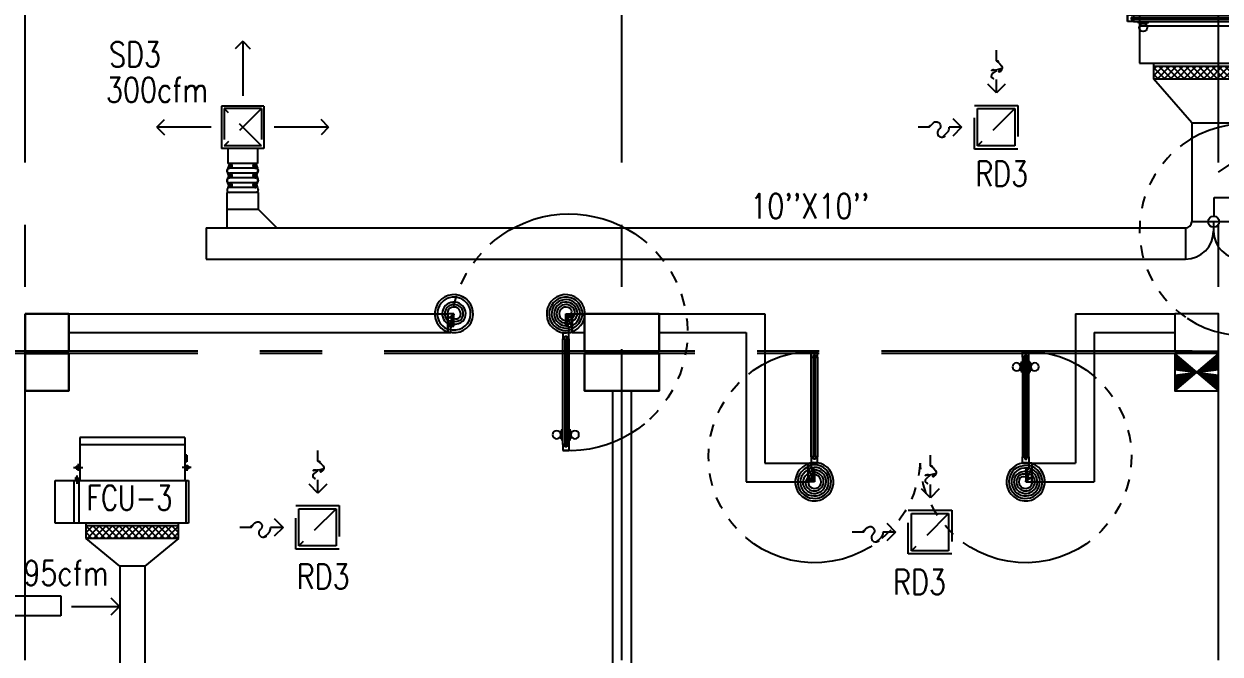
# Model space of a CAD drawing. Extents: x 417866029 to 417866302, y 43498045 to 43498122.
# Drawn here: x 417866053.41 to 417866063.04, y 43498076.55 to 43498081.62 of the extents above; entities that cross this region are included whole.
import ezdxf

# ---------------------------------------------------------------- set-up
doc = ezdxf.new("R2010")
doc.units = 0
doc.header["$MEASUREMENT"] = 0
doc.linetypes.add('CENTERX2', pattern=[4, 2.5, -0.5, 0.5, -0.5])
doc.linetypes.add('HIDDEN', pattern=[0.375, 0.25, -0.125])
doc.layers.get('0').update_dxf_attribs({"linetype": 'CONTINUOUS'})
for name, color, linetype in [('AXES', 11, 'CENTERX2'), ('COL', 7, 'CONTINUOUS'), ('DOOR', 9, 'CONTINUOUS'), ('DUCT', 6, 'CONTINUOUS'), ('FCU', 6, 'CONTINUOUS'), ('HAT', 11, 'CONTINUOUS'), ('M-AC-FLEX', 7, 'CONTINUOUS'), ('M-EGU.', 2, 'CONTINUOUS'), ('M-TEXT', 2, 'CONTINUOUS'), ('WALL', 9, 'CONTINUOUS')]:
    doc.layers.add(name, color=color, linetype=linetype)
doc.styles.add('ROMANS', font='ROMANS.shx', dxfattribs={"width": 0.6})

# ---------------------------------------------------------------- blocks, each defined once
blk = doc.blocks.new('A$C272A55A0')
at = {"layer": 'DOOR', "color": 0, "linetype": 'ByBlock'}
for p, q in [((-0.0001203324354719371, 900.3541752648598), (-0.0001203324500238523, 1050.354175264831)), ((49.99987966756453, 1050.354175264918), (-0.0001203324354719371, 1050.354175264918)), ((49.99987966756453, 950.354175264918), (49.99987966756453, 1050.354175264918)), ((1749.999879667535, 950.354175264918), (1749.999879667535, 1050.354175264918)), ((1749.999879667535, 1050.354175264918), (1799.999879667535, 1050.354175264918)), ((1799.999879667535, 1050.354175264918), (1799.999879667535, 900.354175264918)), ((-0.0001203324354719371, 900.354175264918), (24.99987966756453, 900.354175264918)), ((24.99987966756453, 950.354175264918), (49.99987966756453, 950.354175264918)), ((24.99987966756453, 900.354175264918), (24.99987966756453, 950.354175264918)), ((74.99987966756453, 900.354175264918), (24.99987966756453, 900.354175264918)), ((24.99987966756453, 850.354175264918), (24.99987966756453, 900.354175264918)), ((57.99987966756453, 870.354175264918), (41.99987966756453, 870.354175264918)), ((41.99987966756453, 870.354175264918), (41.99987966756453, 850.354175264918)), ((57.99987966756453, 850.354175264918), (57.99987966756453, 870.354175264918)), ((74.99987966756453, 900.354175264918), (74.99987966756453, 850.354175264918)), ((1724.999879667535, 900.354175264918), (1774.999879667535, 900.354175264918)), ((1724.999879667535, 900.354175264918), (1724.999879667535, 850.354175264918)), ((1741.999879667535, 870.354175264918), (1757.999879667535, 870.354175264918)), ((1741.999879667535, 850.354175264918), (1741.999879667535, 870.354175264918)), ((1774.999879667535, 950.354175264918), (1749.999879667535, 950.354175264918)), ((1757.999879667535, 870.354175264918), (1757.999879667535, 850.354175264918)), ((1774.999879667535, 900.354175264918), (1774.999879667535, 950.354175264918)), ((1799.999879667535, 900.354175264918), (1774.999879667535, 900.354175264918)), ((1774.999879667535, 850.354175264918), (1774.999879667535, 900.354175264918)), ((41.99987966756453, 850.354175264918), (24.99987966756453, 850.354175264918)), ((74.99987966756453, 850.354175264918), (57.99987966756453, 850.354175264918)), ((1724.999879667535, 850.354175264918), (1741.999879667535, 850.354175264918)), ((1757.999879667535, 850.354175264918), (1774.999879667535, 850.354175264918)), ((1717.799879667495, 160.1117180435103), (1708.799879667495, 160.1117180435103)), ((1708.799879667495, 95.31171804352198), (1708.799879667495, 160.1117180435103)), ((1724.999879667535, 172.7117180435162), (1717.799879667495, 172.7117180435162)), ((1717.799879667495, 172.7117180435162), (1717.799879667495, 82.71171804351616)), ((1717.799879667495, 95.31171804352198), (1717.799879667495, 160.1117180435103)), ((1774.999879667535, 172.7117180435162), (1782.199879667576, 172.7117180435162)), ((1782.199879667576, 172.7117180435162), (1782.199879667576, 82.71171804351616)), ((1782.199879667576, 160.1117180435103), (1791.199879667576, 160.1117180435103)), ((1782.199879667576, 95.31171804352198), (1782.199879667576, 160.1117180435103)), ((1791.199879667576, 95.31171804352198), (1791.199879667576, 160.1117180435103)), ((24.99987966756453, 50.35417526491801), (41.99987966753542, 50.35417526491801)), ((24.99987966756453, 50.35417526491801), (24.99987966756453, 0.3541752649180125)), ((24.99987966756453, 0.3541752649180125), (74.99987966756453, 0.3541752649180125)), ((74.99987966756453, 0.3541752649180125), (24.99987966756453, 0.3541752649180125)), ((41.99987966753542, 50.35417526491801), (41.99987966753542, 30.35417526491801)), ((41.99987966756453, 30.35417526491801), (57.99987966756453, 30.35417526491801)), ((57.99987966756453, 50.35417526491801), (74.99987966756453, 50.35417526491801)), ((57.99987966756453, 50.35417526491801), (57.99987966756453, 30.35417526491801)), ((74.99987966756453, 50.35417526491801), (74.99987966704066, 0.3541752648889087)), ((1717.799879667495, 95.31171804352198), (1708.799879667495, 95.31171804352198)), ((1724.999879667535, 82.71171804351616), (1717.799879667495, 82.71171804351616)), ((1741.999879667535, 50.35417526491801), (1724.999879667535, 50.35417526491801)), ((1724.999879667535, 50.35417526491801), (1724.999879668059, 0.3541752648889087)), ((1774.999879667535, 0.3541752649180125), (1724.999879667535, 0.3541752649180125)), ((1724.999879667535, 0.3541752649180125), (1774.999879667535, 0.3541752649180125)), ((1741.999879667535, 50.35417526491801), (1741.999879667535, 30.35417526491801)), ((1757.999879667535, 30.35417526491801), (1741.999879667535, 30.35417526491801)), ((1774.999879667535, 50.35417526491801), (1757.999879667565, 50.35417526491801)), ((1757.999879667565, 50.35417526491801), (1757.999879667565, 30.35417526491801)), ((1774.999879667535, 82.71171804351616), (1782.199879667576, 82.71171804351616)), ((1774.999879667535, 50.35417526491801), (1774.999879667535, 0.3541752649180125)), ((1782.199879667576, 95.31171804352198), (1791.199879667576, 95.31171804352198))]:
    blk.add_line(p, q, dxfattribs=at)
at = {"layer": 'DOOR', "color": 9, "linetype": 'ByBlock'}
for p, q in [((49.99987966756453, 1050.354175264918), (-0.0001203324354719371, 1010.208440949064)), ((49.99987966756453, 1050.354175264918), (-0.0001203324354719371, 936.6442452724732)), ((49.99987966756453, 1050.354175264918), (36.64259362407029, 950.354175264918)), ((1749.999879667535, 1050.354175264918), (1799.999879667535, 1010.208440949064)), ((1749.999879667535, 1050.354175264918), (1799.999879667535, 936.6442452724732)), ((1749.999879667535, 1050.354175264918), (1763.35716571103, 950.354175264918))]:
    blk.add_line(p, q, dxfattribs=at)
at = {"layer": 'DOOR', "linetype": 'ByBlock'}
for p, q in [((24.99987966756453, 850.354175264918), (24.99987966756453, 50.35417526491801)), ((41.99987966756453, 850.354175264918), (41.99987966753542, 50.35417526491801)), ((57.99987966756453, 850.354175264918), (57.99987966756453, 50.35417526491801)), ((74.99987966756453, 50.35417526491801), (74.99987966756453, 850.354175264918)), ((1724.999879667535, 50.35417526491801), (1724.999879667535, 850.354175264918)), ((1741.999879667535, 850.354175264918), (1741.999879667535, 50.35417526491801)), ((1757.999879667535, 850.354175264918), (1757.999879667565, 50.35417526491801)), ((1774.999879667535, 850.354175264918), (1774.999879667535, 50.35417526491801))]:
    blk.add_line(p, q, dxfattribs=at)
at = {"layer": 'DOOR', "color": 0, "linetype": 'ByBlock'}
for centre in [(1676.468935452576, 127.7117180435162), (1823.530823882553, 127.7117180435162)]:
    blk.add_circle(centre, 32.39999999998526, dxfattribs=at)
at = {"layer": 'DOOR', "color": 9, "linetype": 'ByBlock'}
for centre, radius, start, end in [((49.99987966756453, 1050.354175264918), 54.40195781277725, 203.2073828919769, 270), ((49.99987966756453, 1050.354175264918), 74.40195781277725, 227.7764264168309, 270), ((49.99987966756453, 1050.354175264918), 94.40195781277725, 238.0181880330829, 270), ((49.99987966756453, 1050.354175264918), 34.40195781277725, 180, 270), ((49.99987966756453, 1050.354175264918), 14.40195781277725, 180, 270), ((1749.999879667535, 1050.354175264918), 14.40195781277725, 270, 0), ((1749.999879667535, 1050.354175264918), 34.40195781277725, 270, 0), ((1749.999879667535, 1050.354175264918), 54.40195781277725, 270, 336.7926171080232), ((1749.999879667535, 1050.354175264918), 74.40195781277725, 270, 312.2235735831691), ((1749.999879667535, 1050.354175264918), 94.40195781277725, 270, 301.9818119669171), ((49.99987966756453, 1050.354175264918), 114.4019578127773, 244.083841882062, 257.3774258712915), ((49.99987966756453, 1050.354175264918), 134.4019578127773, 248.1598493930308, 259.2800236451595), ((49.99987966756453, 1050.354175264918), 154.4019578127773, 251.1052885492919, 256.2857707775486), ((1749.999879667535, 1050.354175264918), 114.4019578127773, 282.6225741287084, 295.916158117938), ((1749.999879667535, 1050.354175264918), 134.4019578127773, 280.7199763548405, 291.8401506069692), ((1749.999879667535, 1050.354175264918), 154.4019578127773, 283.7142292224514, 288.8947114507081)]:
    blk.add_arc(centre, radius, start, end, dxfattribs=at)
at = {"layer": 'DOOR', "linetype": 'HIDDEN', "ltscale": 0.5}
for centre, radius, start, end in [((49.99987966756453, 851.395841931575), 851.4087845464003, 268.3173765331032, 3.296482377102192), ((1749.999879667521, 851.3958419315459), 851.4087845463584, 176.7035176228957, 271.6826234668978)]:
    blk.add_arc(centre, radius, start, end, dxfattribs=at)
at = {"layer": 'WALL', "linetype": 'ByBlock'}
blk.add_line((1799.999879667565, 900.3541752650344), (1799.99987966755, 1050.354175265005), dxfattribs=at)
blk = doc.blocks.new('DOOR-10')
at = {"layer": 'DOOR', "color": 0, "linetype": 'ByBlock'}
for p, q in [((-25.69739139656303, 1099.999999999069), (-75.69739139656303, 1099.999999999069)), ((-75.69739139656303, 1099.999999999069), (-25.69739139656303, 1099.999999999069)), ((-75.69739139656303, 1049.999999999069), (-75.69739139603917, 1099.999999999098)), ((-42.69739139656303, 1069.999999999069), (-58.69739139656303, 1069.999999999069)), ((-58.69739139656303, 1049.999999999069), (-58.69739139656303, 1069.999999999069)), ((-42.69739139656303, 1049.999999999069), (-42.69739139656303, 1069.999999999069)), ((-25.69739139656303, 1049.999999999069), (-25.69739139656303, 1099.999999999069)), ((-82.89739139663288, 1005.042457220465), (-91.89739139663288, 1005.042457220465)), ((-91.89739139663288, 1005.042457220465), (-91.89739139663288, 940.2424572204764)), ((-75.69739139656303, 1017.642457220471), (-82.89739139663288, 1017.642457220471)), ((-82.89739139663288, 927.6424572204705), (-82.89739139663288, 1017.642457220471)), ((-82.89739139663288, 1005.042457220465), (-82.89739139663288, 940.2424572204764)), ((-58.69739139656303, 1049.999999999069), (-75.69739139656303, 1049.999999999069)), ((-25.69739139656303, 1049.999999999069), (-42.69739139656303, 1049.999999999069)), ((-25.69739139656303, 1017.642457220471), (-18.49739139649319, 1017.642457220471)), ((-18.49739139649319, 927.6424572204705), (-18.49739139649319, 1017.642457220471)), ((-18.49739139649319, 1005.042457220465), (-9.497391396493185, 1005.042457220465)), ((-18.49739139649319, 1005.042457220465), (-18.49739139649319, 940.2424572204764)), ((-9.497391396493185, 1005.042457220465), (-9.497391396493185, 940.2424572204764)), ((-82.89739139663288, 940.2424572204764), (-91.89739139663288, 940.2424572204764)), ((-75.69739139656303, 927.6424572204705), (-82.89739139663288, 927.6424572204705)), ((-25.69739139656303, 927.6424572204705), (-18.49739139649319, 927.6424572204705)), ((-18.49739139649319, 940.2424572204764), (-9.497391396493185, 940.2424572204764)), ((-75.69739139534067, 200), (-58.69739139534067, 200)), ((-75.69739139534067, 150), (-75.69739139534067, 200)), ((-58.69739139534067, 200), (-58.69739139534067, 180)), ((-42.69739139534067, 200), (-25.69739139534067, 200)), ((-42.69739139534067, 180), (-42.69739139534067, 200)), ((-25.69739139534067, 200), (-25.69739139534067, 150)), ((-1000.697391395341, 0), (-1000.697391395341, 150)), ((-1000.697391395341, 150), (-975.6973913953407, 150)), ((-1000.697391395341, 150), (-1000.697391395341, 0)), ((-975.6973913953407, 150), (-975.6973913953407, 100)), ((-975.6973913953407, 100), (-950.6973913953407, 100)), ((-950.6973913953407, 100), (-950.6973913953407, 0)), ((-75.69739139534067, 150), (-25.69739139534067, 150)), ((-58.69739139534067, 180), (-42.69739139534067, 180)), ((-50.69739139534067, 100), (-50.69739139534067, 0)), ((-25.69739139534067, 100), (-50.69739139534067, 100)), ((-0.6973913953406736, 150), (-25.69739139534067, 150)), ((-25.69739139534067, 150), (-25.69739139534067, 100)), ((-950.6973913953407, 0), (-1000.697391395341, 0)), ((-50.69739139534067, 0), (-0.6973913953406736, 0))]:
    blk.add_line(p, q, dxfattribs=at)
at = {"layer": 'DOOR', "linetype": 'ByBlock'}
for p, q in [((-75.69739139656303, 1049.999999999069), (-75.69739139534067, 200)), ((-58.69739139534067, 200), (-58.69739139656303, 1049.999999999069)), ((-42.69739139534067, 200), (-42.69739139656303, 1049.999999999069)), ((-25.69739139534067, 200), (-25.69739139656303, 1049.999999999069))]:
    blk.add_line(p, q, dxfattribs=at)
at = {"layer": 'DOOR', "color": 9, "linetype": 'ByBlock'}
for p, q in [((-950.6973913953407, 0), (-1000.697391395341, 113.7099299924448)), ((-950.6973913953407, 0), (-964.0546774388058, 100)), ((-50.69739139534067, 0), (-0.6973913953406736, 113.7099299924448)), ((-50.69739139534067, 0), (-37.34010535187554, 100)), ((-0.6973913953406736, 0), (-0.6973913953406736, 150)), ((-950.6973913953407, 0), (-1000.697391395341, 40.1457343158545)), ((-50.69739139534067, 0), (-0.6973913953406736, 40.1457343158545))]:
    blk.add_line(p, q, dxfattribs=at)
at = {"layer": 'DOOR', "color": 0, "linetype": 'ByBlock'}
for centre in [(-124.2283356115222, 972.6424572204705), (22.83355281845434, 972.6424572204705)]:
    blk.add_circle(centre, 32.39999999998526, dxfattribs=at)
at = {"layer": 'DOOR', "linetype": 'HIDDEN', "ltscale": 0.5}
blk.add_arc((-23.39897476031911, 149.138342134087), 952.2988064575108, 93.14815770431052, 179.9481576940245, dxfattribs=at)
at = {"layer": 'DOOR', "color": 9, "linetype": 'ByBlock'}
for centre, radius, start, end in [((-950.6973913953407, 0), 154.4019578127773, 103.7142292212167, 108.8947114515936), ((-950.6973913953407, 0), 134.4019578127773, 100.7199763555959, 111.8401506085482), ((-50.69739139534067, 0), 134.4019578127773, 68.15984939145177, 79.28002364440412), ((-50.69739139534067, 0), 114.4019578127773, 64.0838418833441, 77.3774258719247), ((-50.69739139534067, 0), 154.4019578127773, 71.10528854840643, 76.28577077878333), ((-950.6973913953407, 0), 94.40195781277725, 90, 121.981811965689), ((-950.6973913953407, 0), 74.40195781277725, 90, 132.2235735847074), ((-950.6973913953407, 0), 54.40195781277725, 90, 156.7926171089788), ((-950.6973913953407, 0), 34.40195781277725, 90, 180), ((-950.6973913953407, 0), 14.40195781277725, 90, 180), ((-50.69739139534067, 0), 94.40195781277725, 58.01818803431096, 90), ((-50.69739139534067, 0), 74.40195781277725, 47.7764264152926, 90), ((-50.69739139534067, 0), 54.40195781277725, 23.20738289102122, 90), ((-50.69739139534067, 0), 34.40195781277725, 0, 90), ((-50.69739139534067, 0), 14.40195781277725, 0, 90)]:
    blk.add_arc(centre, radius, start, end, dxfattribs=at)
blk = doc.blocks.new('fe-door')
at = {"layer": 'DOOR', "color": 0, "linetype": 'ByBlock'}
for p, q in [((-899.9999999998836, 1774.999999999971), (-899.9999999998836, 1724.999999999971)), ((-899.9999999998836, 1724.999999999971), (-899.9999999998836, 1774.999999999971)), ((-849.9999999998836, 1774.999999999971), (-899.9999999998836, 1774.999999999971)), ((-869.9999999998836, 1757.999999999971), (-869.9999999998836, 1741.999999999971)), ((-849.9999999998836, 1758), (-869.9999999998836, 1758)), ((-849.9999999998836, 1741.999999999971), (-869.9999999998836, 1741.999999999971)), ((-849.9999999998836, 1774.999999999971), (-849.9999999998836, 1758)), ((-849.9999999998836, 1741.999999999971), (-849.9999999998836, 1724.999999999971)), ((-817.6424572212854, 1774.999999999971), (-817.6424572212854, 1782.200000000012)), ((-727.6424572212854, 1782.200000000012), (-817.6424572212854, 1782.200000000012)), ((-805.0424572213087, 1782.200000000012), (-805.0424572213087, 1791.200000000012)), ((-805.0424572213087, 1791.200000000012), (-740.2424572213204, 1791.200000000012)), ((-805.0424572213087, 1782.200000000012), (-740.2424572213204, 1782.200000000012)), ((-740.2424572213204, 1782.200000000012), (-740.2424572213204, 1791.200000000012)), ((-727.6424572212854, 1774.999999999971), (-727.6424572212854, 1782.200000000012)), ((-49.99999999988358, 1757.999999999971), (-49.99999999988358, 1774.999999999971)), ((-49.99999999988358, 1774.999999999971), (1.164153218269348e-10, 1774.999999999971)), ((-29.99999999988358, 1757.999999999971), (-49.99999999988358, 1757.999999999971)), ((-49.99999999988358, 1724.999999999971), (-49.99999999988358, 1741.999999999971)), ((-49.99999999988358, 1741.999999999971), (-29.99999999988358, 1741.999999999971)), ((-29.99999999988358, 1741.999999999971), (-29.99999999988358, 1757.999999999971)), ((150.0000000001164, 1799.999999999971), (1.164153218269348e-10, 1799.999999999971)), ((1.164153218269348e-10, 1799.999999999971), (1.164153218269348e-10, 1774.999999999971)), ((1.164153218269348e-10, 1724.999999999971), (1.164153218269348e-10, 1774.999999999971)), ((1.164153218269348e-10, 1774.999999999971), (150.0000000001164, 1774.999999999967)), ((150.0000000001164, 1774.999999999967), (150.0000000001164, 1799.999999999971)), ((-849.9999999998836, 1724.999999999971), (-899.9999999999418, 1725.000000000495)), ((-817.6424572212854, 1724.999999999971), (-817.6424572212854, 1717.79999999993)), ((-727.6424572212854, 1717.79999999993), (-817.6424572212854, 1717.79999999993)), ((-805.0424572213087, 1717.79999999993), (-805.0424572213087, 1708.79999999993)), ((-805.0424572213087, 1717.79999999993), (-740.2424572213204, 1717.79999999993)), ((-805.0424572213087, 1708.79999999993), (-740.2424572213204, 1708.79999999993)), ((-740.2424572213204, 1717.79999999993), (-740.2424572213204, 1708.79999999993)), ((-727.6424572212854, 1724.999999999971), (-727.6424572212854, 1717.79999999993)), ((1.164153218269348e-10, 1724.999999999971), (-49.99999999988358, 1724.999999999971)), ((1.164153218269348e-10, 75), (1.164153218269348e-10, 25)), ((1.164153218269348e-10, 75), (50.00000000011642, 75)), ((1.164153218269348e-10, 0), (1.164153218269348e-10, 25)), ((1.164153218269348e-10, 25), (50.00000000011642, 25)), ((150.0000000001164, 24.99999999999636), (1.164153218269348e-10, 25)), ((0, 0), (150, -1.455191522836685e-11)), ((30.00000000011642, 58), (30.00000000011642, 42)), ((50.00000000011642, 58), (30.00000000011642, 58)), ((30.00000000011642, 42), (50.00000000011642, 42)), ((50.00000000011642, 75), (50.00000000011642, 58)), ((50.00000000011642, 42), (50.00000000011642, 25)), ((150.0000000001164, 24.99999999999636), (150.0000000001164, 0)), ((850.0000000001164, 58), (850.0000000001164, 75)), ((850.0000000001164, 75), (900.0000000001746, 74.99999999947613)), ((850.0000000001164, 58), (870.0000000001164, 58)), ((850.0000000001164, 25), (850.0000000001164, 41.9999999999709)), ((850.0000000001164, 41.9999999999709), (870.0000000001164, 41.9999999999709)), ((850.0000000001164, 25), (900.0000000001164, 25)), ((870.0000000001164, 42), (870.0000000001164, 58)), ((900.0000000001164, 25), (900.0000000001164, 75)), ((900.0000000001164, 75), (900.0000000001164, 25))]:
    blk.add_line(p, q, dxfattribs=at)
at = {"layer": 'DOOR', "linetype": 'ByBlock'}
for p, q in [((-49.99999999988358, 1774.999999999971), (-849.9999999998836, 1774.999999999971)), ((-49.99999999988358, 1757.999999999971), (-849.9999999998836, 1758)), ((-49.99999999988358, 1741.999999999971), (-849.9999999998836, 1741.999999999971)), ((-849.9999999998836, 1724.999999999971), (-49.99999999988358, 1724.999999999971)), ((850.0000000001164, 75), (50.00000000011642, 75)), ((50.00000000011642, 58), (850.0000000001164, 58)), ((50.00000000011642, 42), (850.0000000001164, 41.9999999999709)), ((50.00000000011642, 25), (850.0000000001164, 25))]:
    blk.add_line(p, q, dxfattribs=at)
at = {"layer": 'DOOR', "color": 0, "linetype": 'ByBlock'}
for centre in [(-772.6424572212854, 1823.530944214988), (-772.6424572212854, 1676.469055785012)]:
    blk.add_circle(centre, 32.39999999998526, dxfattribs=at)
at = {"layer": 'DOOR', "linetype": 'HIDDEN', "ltscale": 0.5}
for centre, radius, start, end in [((-48.95833333325572, 1749.999999999956), 851.4087845463584, 178.317376533042, 273.2964823759968), ((48.95833333348855, 50), 851.4087845464003, 358.317376533042, 93.29648237599677)]:
    blk.add_arc(centre, radius, start, end, dxfattribs=at)
at = {"layer": 'WALL'}
for p, q in [((1.164153218269348e-10, 1799.999050980739), (149.9999999971478, 1799.999999999985)), ((1.164153218269348e-10, 0.0009490192023804411), (149.9999999971478, -1.455191522836685e-11))]:
    blk.add_line(p, q, dxfattribs=at)
at = {"layer": 'WALL', "linetype": 'ByBlock'}
blk.add_line((2.328306436538696e-10, 1800), (150.0000000001746, 1799.999999999985), dxfattribs=at)
blk = doc.blocks.new('*X39')
at = {"color": 0}
for p, q in [((-750.2433014437457, 2537.8032310737), (-672.2561432365363, 2615.790389280909)), ((-750.243301443746, 2590.836239662691), (-725.2891518255274, 2615.790389280909)), ((-659.6350886662223, 2515.790389280909), (-750.2433014437461, 2606.398602058433)), ((-719.2231346475452, 2515.790389280909), (-619.2231346475452, 2615.790389280909)), ((-606.6020800772312, 2515.790389280909), (-706.6020800772312, 2615.790389280909)), ((-666.190126058554, 2515.790389280909), (-566.1901260585541, 2615.790389280909)), ((-553.5690714882402, 2515.790389280909), (-653.5690714882402, 2615.790389280909)), ((-613.157117469563, 2515.790389280909), (-513.1571174695631, 2615.790389280909)), ((-500.5360628992491, 2515.790389280909), (-600.5360628992491, 2615.790389280909)), ((-560.124108880572, 2515.790389280909), (-460.124108880572, 2615.790389280909)), ((-447.5030543102581, 2515.790389280909), (-547.503054310258, 2615.790389280909)), ((-507.0911002915809, 2515.790389280909), (-407.0911002915809, 2615.790389280909)), ((-394.470045721267, 2515.790389280909), (-494.470045721267, 2615.790389280909)), ((-454.0580917025898, 2515.790389280909), (-354.0580917025898, 2615.790389280909)), ((-341.4370371322759, 2515.790389280909), (-441.4370371322759, 2615.790389280909)), ((-401.0250831135987, 2515.790389280909), (-301.0250831135988, 2615.790389280909)), ((-288.4040285432848, 2515.790389280909), (-388.4040285432848, 2615.790389280909)), ((-347.9920745246076, 2515.790389280909), (-247.9920745246077, 2615.790389280909)), ((-235.3710199542938, 2515.790389280909), (-335.3710199542938, 2615.790389280909)), ((-294.9590659356166, 2515.790389280909), (-194.9590659356166, 2615.790389280909)), ((-182.3380113653027, 2515.790389280909), (-282.3380113653027, 2615.790389280909)), ((-241.9260573466255, 2515.790389280909), (-141.9260573466256, 2615.790389280909)), ((-129.3050027763116, 2515.790389280909), (-229.3050027763116, 2615.790389280909)), ((-188.8930487576345, 2515.790389280909), (-88.89304875763449, 2615.790389280909)), ((-76.27199418732056, 2515.790389280909), (-176.2719941873206, 2615.790389280909)), ((-135.8600401686434, 2515.790389280909), (-35.86004016864342, 2615.790389280909)), ((-23.23898559832949, 2515.790389280909), (-123.2389855983295, 2615.790389280909)), ((-82.82703157965233, 2515.790389280909), (17.17296842034765, 2615.790389280909)), ((29.79402299066158, 2515.790389280909), (-70.2059770093384, 2615.790389280909)), ((-29.79402299066158, 2515.790389280909), (70.2059770093384, 2615.790389280909)), ((82.82703157965233, 2515.790389280909), (-17.17296842034765, 2615.790389280909)), ((23.23898559832949, 2515.790389280909), (123.2389855983295, 2615.790389280909)), ((135.8600401686434, 2515.790389280909), (35.86004016864342, 2615.790389280909)), ((76.27199418732056, 2515.790389280909), (176.2719941873206, 2615.790389280909)), ((188.8930487576345, 2515.790389280909), (88.89304875763449, 2615.790389280909)), ((129.3050027763116, 2515.790389280909), (214.7566985562537, 2601.242085060851)), ((214.7566985562536, 2542.959748071281), (141.9260573466256, 2615.790389280909)), ((214.7566985562537, 2595.992756660272), (194.9590659356166, 2615.790389280909)), ((-712.6680972552134, 2515.790389280909), (-750.2433014437458, 2553.365593469442)), ((182.3380113653027, 2515.790389280909), (214.7566985562536, 2548.20907647186))]:
    blk.add_line(p, q, dxfattribs=at)
blk = doc.blocks.new('WAP16')
at = {"color": 6}
for p, q in [((-597, 0), (-597, -737)), ((-597, 0), (597, 0)), ((597, 0), (597, -737)), ((-597, -437), (597, -437)), ((-597, -737), (597, -737))]:
    blk.add_line(p, q, dxfattribs=at)
at = {"color": 3}
for p, q in [((-597, -32), (597, -32)), ((597, -437), (835, -437)), ((835, -437), (835, -737)), ((597, -562.0173622146249), (670.3489288687706, -562.0173622146249)), ((-482.5, -737), (-482.5, -862)), ((-482.5, -762), (482.5, -762)), ((482.5, -737), (482.5, -862)), ((597, -737), (835, -737)), ((-482.5, -862), (482.5, -862))]:
    blk.add_line(p, q, dxfattribs=at)
at = {"color": 11}
blk.add_blockref('*X39', (267.7433014512062, -3377.790389284492), dxfattribs=at)
blk = doc.blocks.new('*X37')
at = {"color": 0}
for p, q in [((16890.47746209932, -2466.570672882412), (16943.4517006644, -2413.596434317336)), ((16890.47746209932, -2519.603681471403), (16990.47746209933, -2419.603681471401)), ((16990.47746209933, -2565.49912589376), (16890.47746209932, -2465.499125893757)), ((16890.47746209932, -2572.636690060394), (16990.47746209933, -2472.636690060392)), ((16990.47746209933, -2512.466117304769), (16891.6077791119, -2413.596434317336)), ((16990.47746209933, -2459.433108715778), (16944.64078770089, -2413.596434317336)), ((16990.47746209933, -2618.532134482751), (16890.47746209932, -2518.532134482748)), ((16890.47746209932, -2625.669698649385), (16990.47746209933, -2525.669698649383)), ((16990.47746209933, -2671.565143071742), (16890.47746209932, -2571.565143071739)), ((16890.47746209932, -2678.702707238376), (16990.47746209933, -2578.702707238374)), ((16990.47746209933, -2724.598151660733), (16890.47746209932, -2624.59815166073)), ((16890.47746209932, -2731.735715827367), (16990.47746209933, -2631.735715827365)), ((16990.47746209933, -2777.631160249724), (16890.47746209932, -2677.631160249721)), ((16890.47746209932, -2784.768724416358), (16990.47746209933, -2684.768724416357)), ((16990.47746209933, -2830.664168838715), (16890.47746209932, -2730.664168838713)), ((16890.47746209932, -2837.801733005349), (16990.47746209933, -2737.801733005348)), ((16990.47746209933, -2883.697177427706), (16890.47746209932, -2783.697177427704)), ((16890.47746209932, -2890.83474159434), (16990.47746209933, -2790.834741594339)), ((16990.47746209933, -2936.730186016697), (16890.47746209932, -2836.730186016694)), ((16890.47746209932, -2943.867750183331), (16990.47746209933, -2843.86775018333)), ((16990.47746209933, -2989.763194605689), (16890.47746209932, -2889.763194605686)), ((16890.47746209932, -2996.900758772323), (16990.47746209933, -2896.900758772321)), ((16990.47746209933, -3042.796203194679), (16890.47746209932, -2942.796203194677)), ((16890.47746209932, -3049.933767361314), (16990.47746209933, -2949.933767361312)), ((16990.47746209933, -3095.82921178367), (16890.47746209932, -2995.829211783668)), ((16890.47746209932, -3102.966775950305), (16990.47746209933, -3002.966775950303)), ((16990.47746209933, -3148.862220372662), (16890.47746209932, -3048.862220372659)), ((16891.53081232129, -3154.946434317336), (16990.47746209933, -3055.999784539294)), ((16943.52866745501, -3154.946434317336), (16890.47746209932, -3101.89522896165)), ((16944.56382091028, -3154.946434317336), (16990.47746209933, -3109.032793128285))]:
    blk.add_line(p, q, dxfattribs=at)
blk = doc.blocks.new('C7')
at = {"layer": 'HAT'}
h = blk.add_hatch(dxfattribs=at)
h.set_pattern_fill('ANSI31', color=256, scale=300, style=0)
h.set_pattern_definition([(45, (-248876.1822811714, -51411.00533739352), (-26.51650429449553, 26.51650429449553), [])])
h.paths.add_polyline_path([(350.0000000000291, 299.9999999999709), (250.0000000001455, 299.9999999999709), (-5.820766091346741e-11, 300), (0, 0), (350, -7.275957614183426e-12)])
at = {"layer": 'COL'}
blk.add_lwpolyline([(-2.91038304567337e-11, 300), (-5.820766091346741e-11, 0), (350, 0), (350.0000000000291, 300)], close=True, dxfattribs=at)
blk = doc.blocks.new('C5')
at = {"layer": 'HAT', "linetype": 'ByBlock'}
h = blk.add_hatch(dxfattribs=at)
h.set_pattern_fill('ANSI31', color=256, scale=300, style=0)
h.set_pattern_definition([(45, (-223356.1822811712, -51411.00533739349), (-26.51650429449553, 26.51650429449553), [])])
h.paths.add_polyline_path([(300.0000000001455, 300.0000000000218), (0, 300.0000000000146), (0, 1.455191522836685e-11), (300.0000000001164, 3.637978807091713e-11)])
h.paths.add_polyline_path([(599.9999999999709, 300.0000000000073), (300.0000000001455, 300.0000000000073), (300.0000000000873, 4.365574568510056e-11), (600, 6.548361852765083e-11)])
at = {"layer": 'COL'}
blk.add_lwpolyline([(600, 300.0000000000509), (0, 300.0000000000218), (0, 2.91038304567337e-11), (600, 5.820766091346741e-11)], close=True, dxfattribs=at)

msp = doc.modelspace()

# ---------------------------------------------------------------- linework, layer by layer
at = {"layer": 'AXES'}
for p, q in [((417866058.2234642, 43498044.50641705), (417866058.2234642, 43498121.77705345)), ((417866053.4234642, 43498044.50641705), (417866053.4234642, 43498121.42705345)), ((417866063.0234642, 43498044.50641705), (417866063.0234642, 43498121.42705345)), ((417866102.8126107, 43498078.99071069), (417866042.6034642, 43498078.99071069)), ((417866102.8126107, 43498078.97071069), (417866042.6034642, 43498078.97071069))]:
    msp.add_line(p, q, dxfattribs=at)
at = {"layer": 'DUCT', "linetype": 'ByBlock'}
for p, q in [((417866062.8097265, 43498080.82602517), (417866062.5022265, 43498081.18098773)), ((417866062.8097265, 43498080.82602517), (417866062.8097265, 43498080.03073951)), ((417866062.8097265, 43498080.82602517), (417866063.1597265, 43498080.82602517)), ((417866055.0481294, 43498080.13073951), (417866055.2981294, 43498080.13073951)), ((417866054.8802986, 43498079.98073951), (417866062.7597265, 43498079.98073951)), ((417866054.8802986, 43498079.98073951), (417866054.8802986, 43498079.73073951)), ((417866062.7597265, 43498079.98073951), (417866062.7597265, 43498079.73073951)), ((417866063.1597265, 43498080.03073951), (417866062.8097265, 43498080.03073951)), ((417866062.9847265, 43498080.03073951), (417866062.9847265, 43498079.95573951)), ((417866054.8802986, 43498079.73073951), (417866062.7597265, 43498079.73073951)), ((417866054.1858247, 43498077.26168884), (417866053.9151497, 43498077.48517139)), ((417866054.6564997, 43498077.48517139), (417866054.3858247, 43498077.26168884)), ((417866054.1858247, 43498077.26168884), (417866054.1858247, 43498074.26489742)), ((417866054.3858247, 43498077.26168884), (417866054.1858247, 43498077.26168884)), ((417866054.3858247, 43498077.26168884), (417866054.3858247, 43498074.26489742))]:
    msp.add_line(p, q, dxfattribs=at)
at = {"layer": 'DUCT', "color": 4, "linetype": 'ByBlock'}
msp.add_line((417866063.024448, 43498080.43067957), (417866063.4310786, 43498080.70342007), dxfattribs=at)
at = {"layer": 'DUCT'}
for p, q in [((417866055.0481294, 43498079.98073951), (417866055.0481294, 43498080.26631104)), ((417866055.2981294, 43498080.26631104), (417866055.0481294, 43498080.26631104)), ((417866055.2981294, 43498080.26631104), (417866055.2981294, 43498080.13073951)), ((417866055.4481294, 43498079.98073951), (417866055.2981294, 43498080.13073951)), ((417866045.7358617, 43498077.02223254), (417866053.7109951, 43498077.02223254)), ((417866053.7109951, 43498077.02223254), (417866053.7109951, 43498076.86223254)), ((417866053.7109951, 43498076.86223254), (417866052.6440955, 43498076.86223254))]:
    msp.add_line(p, q, dxfattribs=at)
at = {"layer": 'DUCT', "color": 2, "linetype": 'ByBlock'}
for p, q in [((417866062.9899812, 43498080.07661696), (417866062.9899812, 43498080.22481811)), ((417866062.9899812, 43498080.22481811), (417866063.3567479, 43498080.22481811))]:
    msp.add_line(p, q, dxfattribs=at)
msp.add_circle((417866062.9858613, 43498080.0313336), 0.0452833510391647, dxfattribs=at)
at = {"layer": 'DUCT', "linetype": 'ByBlock'}
for centre, radius, start, end in [((417866062.7597265, 43498080.03073951), 0.05, 270, 0), ((417866062.7597265, 43498079.95573951), 0.225, 270, 0), ((417866063.2097265, 43498079.95573951), 0.225, 180, 270)]:
    msp.add_arc(centre, radius, start, end, dxfattribs=at)
at = {"layer": 'FCU', "color": 6}
for p, q in [((417866054.7080747, 43498078.29637139), (417866053.8635747, 43498078.29637139)), ((417866053.8635747, 43498078.29637139), (417866053.8635747, 43498077.95029639)), ((417866054.7080747, 43498078.29637139), (417866054.7080747, 43498077.95029639)), ((417866053.8167247, 43498077.95029639), (417866054.7366497, 43498077.95029639)), ((417866053.8167247, 43498077.60739639), (417866053.8167247, 43498077.95029639)), ((417866054.7366497, 43498077.95029639), (417866054.7366497, 43498077.60739639)), ((417866054.7366497, 43498077.60739639), (417866053.8167247, 43498077.60739639))]:
    msp.add_line(p, q, dxfattribs=at)
at = {"layer": 'FCU', "color": 3}
for p, q in [((417866054.7080747, 43498078.23604639), (417866053.8635747, 43498078.23604639)), ((417866054.7230747, 43498078.15473568), (417866054.7080747, 43498078.15473568)), ((417866054.7230747, 43498078.15473568), (417866054.7230747, 43498078.09980138)), ((417866053.8136405, 43498078.05427139), (417866053.8863445, 43498078.05427139)), ((417866053.8335747, 43498078.06427139), (417866053.8635747, 43498078.06427139)), ((417866053.8335747, 43498078.06427139), (417866053.8335747, 43498078.04427139)), ((417866053.8335747, 43498078.04427139), (417866053.8635747, 43498078.04427139)), ((417866053.8485747, 43498078.08407423), (417866053.8485747, 43498078.02731248)), ((417866054.758009, 43498078.05427139), (417866054.6853049, 43498078.05427139)), ((417866054.7230747, 43498078.09980138), (417866054.7080747, 43498078.09980138)), ((417866054.7380747, 43498078.06427139), (417866054.7080747, 43498078.06427139)), ((417866054.7380747, 43498078.04427139), (417866054.7080747, 43498078.04427139)), ((417866054.7230747, 43498078.07499235), (417866054.7230747, 43498078.02731248)), ((417866054.7380747, 43498078.06427139), (417866054.7380747, 43498078.04427139)), ((417866053.6643247, 43498077.60739639), (417866053.6643247, 43498077.95029639)), ((417866053.6643247, 43498077.95029639), (417866053.8167247, 43498077.95029639)), ((417866053.8281747, 43498077.97529639), (417866053.8481747, 43498077.97529639)), ((417866053.8281747, 43498077.97529639), (417866053.8281747, 43498077.95029639)), ((417866053.8381747, 43498077.99137738), (417866053.8381747, 43498077.92308867)), ((417866053.8481747, 43498077.97529639), (417866053.8481747, 43498077.95029639)), ((417866053.8554069, 43498077.95029639), (417866053.8554069, 43498077.60739639)), ((417866054.7162425, 43498077.95029639), (417866054.7162425, 43498077.60739639)), ((417866053.8167247, 43498077.60739639), (417866053.6643247, 43498077.60739639)), ((417866053.9151497, 43498077.48517139), (417866053.9151497, 43498077.60739639)), ((417866054.6564997, 43498077.58517139), (417866053.9151497, 43498077.58517139)), ((417866054.6564997, 43498077.48517139), (417866054.6564997, 43498077.60739639)), ((417866054.6564997, 43498077.48517139), (417866053.9151497, 43498077.48517139))]:
    msp.add_line(p, q, dxfattribs=at)
at = {"layer": 'M-AC-FLEX', "color": 11}
for p, q in [((417866055.2786264, 43498080.46131109), (417866055.0676325, 43498080.46131109)), ((417866055.2786264, 43498080.42231112), (417866055.0676325, 43498080.42231112)), ((417866055.2786264, 43498080.38331109), (417866055.0676325, 43498080.38331109)), ((417866055.2786264, 43498080.34431111), (417866055.0676325, 43498080.34431111)), ((417866055.2786264, 43498080.30531108), (417866055.0676325, 43498080.30531108))]:
    msp.add_line(p, q, dxfattribs=at)
at = {"layer": 'M-AC-FLEX'}
for points in [[(417866055.0676325, 43498080.50031113, -1), (417866055.0676325, 43498080.46131109, 0.9999999999999997), (417866055.0676325, 43498080.42231112)], [(417866055.0676325, 43498080.38331109, 1), (417866055.0676325, 43498080.42231112, -0.9999999999999997), (417866055.0676325, 43498080.46131109)], [(417866055.0676325, 43498080.46131109, 0.9987644792377781), (417866055.0676807, 43498080.50031107, 0.9987644792377781)], [(417866055.2786264, 43498080.46131109, -1), (417866055.2786264, 43498080.50031113, 0.0006181117931377041), (417866055.2786746, 43498080.50031119, 0.0006181117931377041)], [(417866055.2786264, 43498080.50031113, 1), (417866055.2786264, 43498080.46131109, -0.9999999999999997), (417866055.2786264, 43498080.42231112)], [(417866055.2786264, 43498080.38331109, -1), (417866055.2786264, 43498080.42231112, 0.9999999999999997), (417866055.2786264, 43498080.46131109)], [(417866055.0676325, 43498080.42231112, -1), (417866055.0676325, 43498080.38331109, 0.9999999999999997), (417866055.0676325, 43498080.34431111)], [(417866055.0676325, 43498080.30531108, 1), (417866055.0676325, 43498080.34431111, -0.9999999999999997), (417866055.0676325, 43498080.38331109)], [(417866055.0676325, 43498080.34431111, -1), (417866055.0676325, 43498080.30531108, 0.9999999999999997), (417866055.0676325, 43498080.2663111)], [(417866055.2786264, 43498080.42231112, 1), (417866055.2786264, 43498080.38331109, -0.9999999999999997), (417866055.2786264, 43498080.34431111)], [(417866055.2786264, 43498080.30531108, -1), (417866055.2786264, 43498080.34431111, 0.9999999999999997), (417866055.2786264, 43498080.38331109)], [(417866055.2786264, 43498080.34431111, 1), (417866055.2786264, 43498080.30531108, -0.9999999999999997), (417866055.2786264, 43498080.2663111, 0.0006182092030021329), (417866055.2785782, 43498080.26631104, 0.0006182092030021329)]]:
    msp.add_lwpolyline(points, format="xyb", dxfattribs=at)
at = {"layer": 'M-EGU.'}
for p, q in [((417866055.1736379, 43498081.48190952), (417866055.1125439, 43498081.4208156)), ((417866055.1736379, 43498081.48190952), (417866055.1736379, 43498081.04310261)), ((417866055.1736379, 43498081.48190952), (417866055.2347318, 43498081.4208156)), ((417866061.238337, 43498081.32375526), (417866061.238337, 43498081.4097518)), ((417866061.238337, 43498081.066608), (417866061.1676272, 43498081.13731882)), ((417866061.238337, 43498081.066608), (417866061.238337, 43498081.1734651)), ((417866061.3090467, 43498081.13731882), (417866061.238337, 43498081.066608)), ((417866055.0032381, 43498080.96111041), (417866055.0032381, 43498080.62031098)), ((417866055.3440376, 43498080.96111041), (417866055.0032381, 43498080.96111041)), ((417866055.3440376, 43498080.96111041), (417866055.3440376, 43498080.62031098)), ((417866061.0851754, 43498080.64071039), (417866061.0851754, 43498080.940711)), ((417866061.0851754, 43498080.940711), (417866061.3851715, 43498080.940711)), ((417866061.3851715, 43498080.940711), (417866061.3851715, 43498080.64071039)), ((417866054.482439, 43498080.7907107), (417866054.543533, 43498080.85180461)), ((417866055.8648367, 43498080.7907107), (417866055.8037428, 43498080.85180461)), ((417866060.8870592, 43498080.86108638), (417866060.957769, 43498080.79037555)), ((417866054.9212459, 43498080.7907107), (417866054.482439, 43498080.7907107)), ((417866054.482439, 43498080.7907107), (417866054.543533, 43498080.72961678)), ((417866055.8648367, 43498080.7907107), (417866055.4260298, 43498080.7907107)), ((417866055.8648367, 43498080.7907107), (417866055.8037428, 43498080.72961678)), ((417866060.697472, 43498080.79037555), (417866060.608836, 43498080.79037555)), ((417866060.957769, 43498080.79037555), (417866060.8567078, 43498080.79037555)), ((417866060.957769, 43498080.79037555), (417866060.8870592, 43498080.71966473)), ((417866055.3440376, 43498080.62031098), (417866055.0032381, 43498080.62031098)), ((417866055.053638, 43498080.62031098), (417866055.053638, 43498080.50031119)), ((417866055.2936376, 43498080.62031098), (417866055.2936376, 43498080.50031119)), ((417866061.3851715, 43498080.64071039), (417866061.0851754, 43498080.64071039)), ((417866055.2936376, 43498080.50031119), (417866055.053638, 43498080.50031119)), ((417866055.7791777, 43498078.10675526), (417866055.7791777, 43498078.1927518)), ((417866060.7066777, 43498078.06875525), (417866060.7066777, 43498078.1547518)), ((417866055.7791777, 43498077.849608), (417866055.7791777, 43498077.9564651)), ((417866055.7791777, 43498077.849608), (417866055.708468, 43498077.92031882)), ((417866055.8498875, 43498077.92031882), (417866055.7791777, 43498077.849608)), ((417866060.7066777, 43498077.81160799), (417866060.635968, 43498077.88231882)), ((417866060.7066777, 43498077.81160799), (417866060.7066777, 43498077.91846509)), ((417866060.7773875, 43498077.88231882), (417866060.7066777, 43498077.81160799)), ((417866055.4279, 43498077.64408638), (417866055.4986097, 43498077.57337555)), ((417866055.6260161, 43498077.42371039), (417866055.6260161, 43498077.723711)), ((417866055.6260161, 43498077.723711), (417866055.9260123, 43498077.723711)), ((417866055.9260123, 43498077.723711), (417866055.9260123, 43498077.42371039)), ((417866060.5535161, 43498077.38571039), (417866060.5535161, 43498077.685711)), ((417866060.5535161, 43498077.685711), (417866060.8535123, 43498077.685711)), ((417866060.8535123, 43498077.685711), (417866060.8535123, 43498077.38571039)), ((417866055.2383127, 43498077.57337555), (417866055.1496767, 43498077.57337555)), ((417866055.4986097, 43498077.57337555), (417866055.3975485, 43498077.57337555)), ((417866055.4986097, 43498077.57337555), (417866055.4279, 43498077.50266473)), ((417866060.3554, 43498077.60608637), (417866060.4261097, 43498077.53537555)), ((417866060.1658127, 43498077.53537555), (417866060.0771767, 43498077.53537555)), ((417866060.4261097, 43498077.53537555), (417866060.3250485, 43498077.53537555)), ((417866060.4261097, 43498077.53537555), (417866060.3554, 43498077.46466473)), ((417866055.9260123, 43498077.42371039), (417866055.6260161, 43498077.42371039)), ((417866060.8535123, 43498077.38571039), (417866060.5535161, 43498077.38571039)), ((417866054.1120066, 43498077.00797127), (417866054.1827173, 43498076.93726059)), ((417866053.7965349, 43498076.93726059), (417866054.1827173, 43498076.93726059)), ((417866054.1827173, 43498076.93726059), (417866054.1120066, 43498076.86654992))]:
    msp.add_line(p, q, dxfattribs=at)
at = {"layer": 'M-EGU.', "linetype": 'HIDDEN'}
for p, q in [((417866055.3240376, 43498080.94111044), (417866055.0232381, 43498080.64031095)), ((417866055.3240376, 43498080.64031095), (417866055.0232381, 43498080.94111044)), ((417866055.0232381, 43498080.94111044), (417866055.0232381, 43498080.64031095)), ((417866055.3240376, 43498080.94111044), (417866055.0232381, 43498080.94111044)), ((417866055.3240376, 43498080.94111044), (417866055.3240376, 43498080.64031095)), ((417866061.0601757, 43498080.61571034), (417866061.0601757, 43498080.96571105)), ((417866061.0601757, 43498080.96571105), (417866061.4101712, 43498080.96571105)), ((417866061.3851715, 43498080.940711), (417866061.0851754, 43498080.64071039)), ((417866061.4101712, 43498080.96571105), (417866061.4101712, 43498080.61571034)), ((417866055.3240376, 43498080.64031095), (417866055.0232381, 43498080.64031095)), ((417866061.4101712, 43498080.61571034), (417866061.0601757, 43498080.61571034)), ((417866055.6010165, 43498077.39871034), (417866055.6010165, 43498077.74871105)), ((417866055.6010165, 43498077.74871105), (417866055.951012, 43498077.74871105)), ((417866055.951012, 43498077.74871105), (417866055.951012, 43498077.39871034)), ((417866055.9260123, 43498077.723711), (417866055.6260161, 43498077.42371039)), ((417866060.5285165, 43498077.36071034), (417866060.5285165, 43498077.71071105)), ((417866060.5285165, 43498077.71071105), (417866060.878512, 43498077.71071105)), ((417866060.8535123, 43498077.685711), (417866060.5535161, 43498077.38571039)), ((417866060.878512, 43498077.71071105), (417866060.878512, 43498077.36071034)), ((417866055.951012, 43498077.39871034), (417866055.6010165, 43498077.39871034)), ((417866060.878512, 43498077.36071034), (417866060.5285165, 43498077.36071034))]:
    msp.add_line(p, q, dxfattribs=at)
at = {"layer": 'M-EGU.'}
for points in [[(417866061.238337, 43498081.32375526, -0.1878616880635112), (417866061.2752108, 43498081.3010253, -0.2026446714702415), (417866061.2850885, 43498081.26187107, -0.6169147816705048), (417866061.2349687, 43498081.24567681, 0.6687084752237648), (417866061.1877778, 43498081.22650868, 0.1942850651709176), (417866061.2020087, 43498081.19063329, 0.1860514396155063), (417866061.238337, 43498081.1734651)], [(417866060.697472, 43498080.79037555, -0.1324001419046424), (417866060.7197555, 43498080.82255195, -0.15664048728736), (417866060.7505506, 43498080.83524883, -0.7366118572675341), (417866060.7757883, 43498080.77230697, 0.7742319307937748), (417866060.8036292, 43498080.71148046, 0.2033489946306821), (417866060.8457786, 43498080.73893607, 0.1938082075567039), (417866060.8567078, 43498080.79037555)], [(417866055.7791777, 43498078.10675526, -0.1878616880635112), (417866055.8160515, 43498078.0840253, -0.2026446714702415), (417866055.8259293, 43498078.04487107, -0.6169147816705048), (417866055.7758095, 43498078.02867681, 0.6687084752237648), (417866055.7286185, 43498078.00950868, 0.1942850651709176), (417866055.7428494, 43498077.97363329, 0.1860514396155063), (417866055.7791777, 43498077.9564651)], [(417866060.7066777, 43498078.06875525, -0.1878616880635112), (417866060.7435516, 43498078.0460253, -0.2026446714702415), (417866060.7534293, 43498078.00687107, -0.6169147816705048), (417866060.7033095, 43498077.99067681, 0.6687084752237648), (417866060.6561185, 43498077.97150868, 0.1942850651709176), (417866060.6703494, 43498077.93563329, 0.1860514396155063), (417866060.7066777, 43498077.91846509)], [(417866055.2383127, 43498077.57337555, -0.1324001419046424), (417866055.2605963, 43498077.60555195, -0.15664048728736), (417866055.2913913, 43498077.61824883, -0.7366118572675341), (417866055.3166291, 43498077.55530697, 0.7742319307937748), (417866055.3444699, 43498077.49448046, 0.2033489946306821), (417866055.3866193, 43498077.52193607, 0.1938082075567039), (417866055.3975485, 43498077.57337555)], [(417866060.1658127, 43498077.53537555, -0.1324001419046424), (417866060.1880963, 43498077.56755195, -0.15664048728736), (417866060.2188913, 43498077.58024883, -0.7366118572675341), (417866060.2441291, 43498077.51730697, 0.7742319307937748), (417866060.2719699, 43498077.45648046, 0.2033489946306821), (417866060.3141193, 43498077.48393606, 0.1938082075567039), (417866060.3250485, 43498077.53537555)]]:
    msp.add_lwpolyline(points, format="xyb", dxfattribs=at)
at = {"layer": 'WALL'}
for p, q in [((417866053.7734642, 43498079.2907107), (417866056.8234647, 43498079.2907107)), ((417866056.8234637, 43498079.14071069), (417866056.8234647, 43498079.2907107)), ((417866057.8234642, 43498079.14071069), (417866057.8234652, 43498079.2907107)), ((417866057.8234652, 43498079.2907107), (417866057.9234642, 43498079.2907107)), ((417866058.5234642, 43498079.2907107), (417866059.3732612, 43498079.2907107)), ((417866061.8732612, 43498079.2907107), (417866062.6734642, 43498079.2907107)), ((417866053.7734642, 43498079.14071069), (417866056.8234637, 43498079.14071069)), ((417866057.8234642, 43498079.14071069), (417866057.9234642, 43498079.14071069)), ((417866058.5234642, 43498079.14071069), (417866059.2232612, 43498079.14071069)), ((417866062.0232612, 43498079.14071069), (417866062.6734642, 43498079.14071069)), ((417866058.1484642, 43498078.67071069), (417866058.1484642, 43498073.22071069)), ((417866058.2984642, 43498078.67071069), (417866058.2984642, 43498073.22071069)), ((417866059.3732612, 43498078.09071069), (417866059.7232612, 43498078.09071069)), ((417866061.5232612, 43498078.09071069), (417866061.8732612, 43498078.09071069)), ((417866059.2232612, 43498077.94071069), (417866059.7232612, 43498077.94071069)), ((417866061.5232612, 43498077.94071069), (417866062.0232612, 43498077.94071069))]:
    msp.add_line(p, q, dxfattribs=at)
at = {"layer": 'WALL', "linetype": 'ByBlock'}
for p, q in [((417866059.3732612, 43498079.2907107), (417866059.3732612, 43498078.09071069)), ((417866061.8732612, 43498079.2907107), (417866061.8732612, 43498078.09071069)), ((417866059.2232612, 43498079.14071069), (417866059.2232612, 43498077.94071069)), ((417866062.0232612, 43498079.14071069), (417866062.0232612, 43498077.94071069)), ((417866059.7232612, 43498077.94071069), (417866059.7232612, 43498078.09071069)), ((417866061.5232612, 43498077.94071069), (417866061.5232612, 43498078.09071069))]:
    msp.add_line(p, q, dxfattribs=at)
at = {"layer": 'WALL', "linetype": 'ByBlock', "ltscale": 0.3}
for points in [[(417866053.4234642, 43498079.2907107), (417866053.7734642, 43498079.2907107), (417866053.7734642, 43498078.99071069), (417866053.4234642, 43498078.99071069)], [(417866057.9234642, 43498079.2907107), (417866058.5234642, 43498079.2907107), (417866058.5234642, 43498078.99071069), (417866057.9234642, 43498078.99071069)], [(417866053.4234642, 43498078.97071069), (417866053.7734642, 43498078.97071069), (417866053.7734642, 43498078.67071069), (417866053.4234642, 43498078.67071069)], [(417866057.9234642, 43498078.97071069), (417866058.5234642, 43498078.97071069), (417866058.5234642, 43498078.67071069), (417866057.9234642, 43498078.67071069)]]:
    msp.add_lwpolyline(points, close=True, dxfattribs=at)

# ---------------------------------------------------------------- block references
at = {"layer": 'COL', "linetype": 'ByBlock', "xscale": 0.0009999871253967285, "yscale": 0.001000002026557922, "zscale": 0.001}
for name, p in [('C7', (417866053.4234642, 43498078.99071069)), ('C5', (417866057.9234642, 43498078.99071069)), ('C7', (417866062.6734642, 43498078.99071069)), ('C7', (417866053.4234642, 43498078.67071069)), ('C5', (417866057.9234642, 43498078.67071069)), ('C7', (417866062.6734642, 43498078.67071069))]:
    msp.add_blockref(name, p, dxfattribs=at)
at = {"layer": 'DOOR', "color": 0, "linetype": 'ByBlock', "ltscale": 0.3, "xscale": 0.0009999871253967285, "yscale": 0.001000002026557922, "zscale": 0.001}
msp.add_blockref('fe-door', (417866063.1914471, 43498079.9157107), dxfattribs=at)
at = {"layer": 'DOOR', "color": 0, "linetype": 'ByBlock', "ltscale": 0.3, "xscale": -0.0009999871253967285, "yscale": 0.001000002026557922, "zscale": 0.001, "rotation": 180}
msp.add_blockref('DOOR-10', (417866057.8241616, 43498079.2907107), dxfattribs=at)
at = {"layer": 'DOOR', "color": 0, "linetype": 'ByBlock', "xscale": -0.0009999871253967285, "yscale": 0.001000002026557922, "zscale": 0.001, "rotation": 180}
msp.add_blockref('A$C272A55A0', (417866059.7232613, 43498078.99106487), dxfattribs=at)
at = {"layer": 'FCU', "linetype": 'ByBlock', "xscale": 0.0009999871253967285, "yscale": 0.001000002026557922, "zscale": 0.001}
msp.add_blockref('WAP16', (417866062.9847265, 43498082.04298773), dxfattribs=at)
at = {"layer": 'FCU', "color": 11, "xscale": -0.001000002026557922, "yscale": 0.001000002026557922, "zscale": 0.001, "rotation": 90}
msp.add_blockref('*X37', (417866051.5015532, 43498094.47564885), dxfattribs=at)

# ---------------------------------------------------------------- texts
at = {"layer": 'M-TEXT', "linetype": 'ByBlock', "style": 'ROMANS', "width": 0.8}
for s, p in [('SD3', (417866054.0985914, 43498081.27636628)), ('300cfm', (417866054.0728995, 43498080.991588)), ('RD3', (417866061.0681246, 43498080.31788413)), ("10''X10''", (417866059.2571823, 43498080.0567224))]:
    msp.add_text(s, height=0.2, dxfattribs=at).set_placement(p)
at = {"layer": 'M-TEXT', "style": 'ROMANS'}
for s, width, p in [('FCU-3', 0.75, (417866053.9191362, 43498077.71126972)), ('95cfm', 0.8, (417866053.4085984, 43498077.10663179)), ('RD3', 0.8, (417866055.6089653, 43498077.07818332)), ('RD3', 0.8, (417866060.4071743, 43498077.03395478))]:
    msp.add_text(s, height=0.2, dxfattribs=dict(at, width=width)).set_placement(p)

doc.saveas('drawing.dxf')
